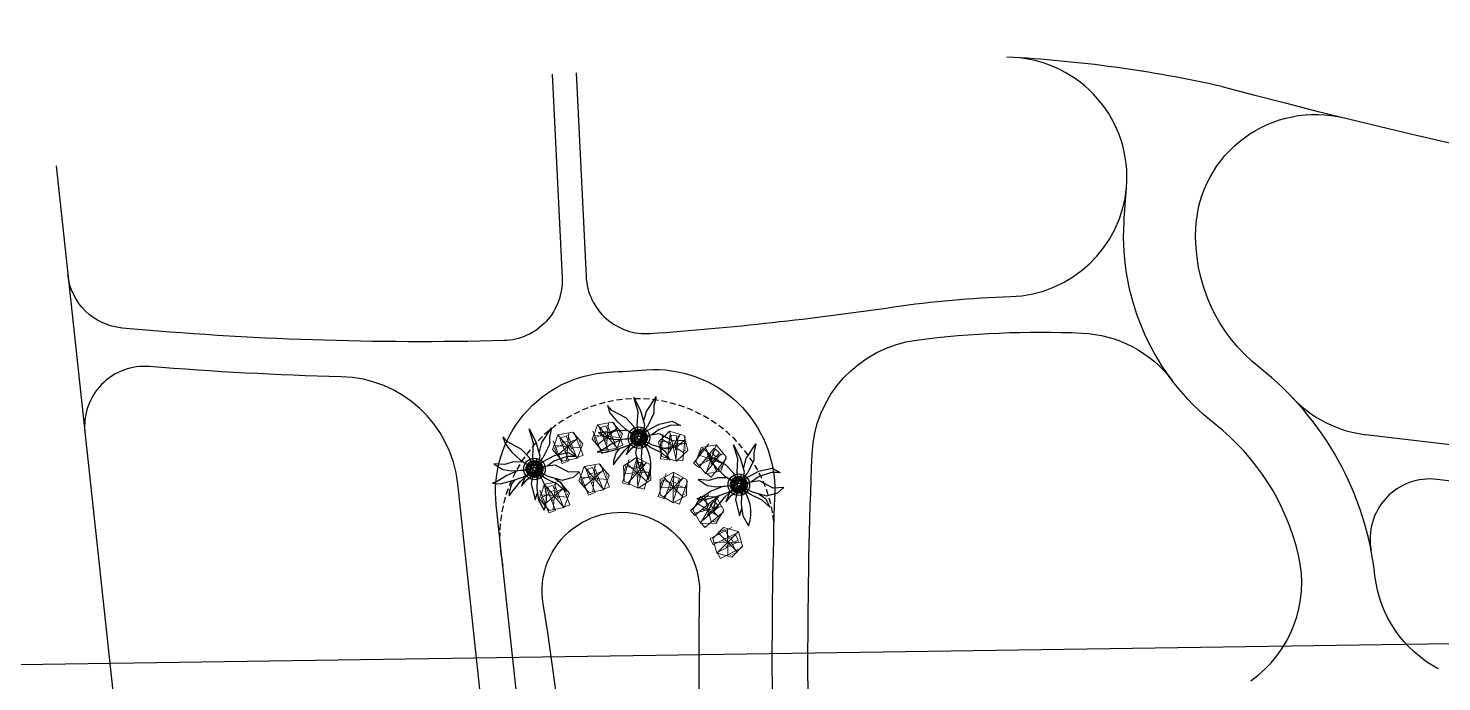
# Model space of a CAD drawing. Extents: x 309418 to 1212698, y 3438380 to 6877191.
# Drawn here: x 606278.3 to 606396.1, y 3438978.4 to 3439032.9 of the extents above; entities that cross this region are included whole.
import ezdxf

# ---------------------------------------------------------------- set-up
doc = ezdxf.new("R2010")
doc.units = 0
doc.header["$MEASUREMENT"] = 0
doc.set_wipeout_variables(frame=1)
doc.linetypes.add('DASHED', pattern=[0.75, 0.5, -0.25])
for name, color, linetype in [('CR-GL$0$CR-SW', 4, 'Continuous'), ('Draft _ Lines', 20, 'Continuous'), ('DRAFT LINES', 32, 'Continuous'), ('LA-FLOWERING-TREE', 221, 'Continuous'), ('LA-HARD-PAVE-HATCH-MARBLE-TYPE (PV - MT-BG-01-AN - RA- ∅ - 01)', 227, 'Continuous'), ('LA-HARD-PAVE-HATCH-WOOD-TYPE( PV - WO-DW-01-∅ - ∅-∅ - 04)', 17, 'Continuous'), ('LA-HARD-PAVE-LINE-01', 30, 'Continuous'), ('LA-PLNT-PALMS', 251, 'Continuous'), ('LA-PLNT-TREE-TRUNK', 52, 'Continuous')]:
    doc.layers.add(name, color=color, linetype=linetype)
doc.layers.add('HW-LA-SF-LOUNGE CHAIRS', color=215, linetype='Continuous', lineweight=0)
doc.layers.add('L-CON-SF-CABANA', color=215, linetype='Continuous', lineweight=0)
picture_1 = doc.add_image_def('image3.jpg', size_in_pixel=(7142, 4284))

# ---------------------------------------------------------------- blocks, each defined once
blk = doc.blocks.new('Lounge 1')
at = {"lineweight": 13, "extrusion": (0, 0, -1)}
blk.add_line((0.41, 1.44), (0.41, 0.86), dxfattribs=at)
blk.add_wipeout([(0.29, 0.86), (0.29, 0), (-0.29, 0), (-0.29, 0.86), (-0.41, 0.86), (-0.41, 1.44), (-0.29, 1.44), (-0.29, 2.03), (0.29, 2.03), (0.29, 1.44), (0.41, 1.44), (0.41, 0.86)])
for p, q in [((-0.29, 1.44), (-0.41, 1.44)), ((-0.41, 1.44), (-0.41, 0.86)), ((0.41, 1.44), (0.29, 1.44)), ((-0.29, 0.86), (-0.41, 0.86)), ((0.41, 0.86), (0.29, 0.86))]:
    blk.add_line(p, q, dxfattribs=at)
at = {"extrusion": (0, 0, -1)}
for p, q in [((-0.29, 2.03), (-0.29, 0)), ((0.29, 2.03), (0.29, 0)), ((0.29, 0), (-0.29, 0))]:
    blk.add_line(p, q, dxfattribs=at)
blk.add_lwpolyline([(0.29, 1.44), (-0.29, 1.44)])
blk = doc.blocks.new('umbrella')
blk.add_lwpolyline([(-0.33, 1.24), (-1.23, 0.33), (-0.9, -0.9), (0.34, -1.23), (1.24, -0.33), (0.91, 0.91)], close=True)
for points in [[(0.33, -1.23), (-0.33, 1.23)], [(1.07, 0.29), (-1.06, -0.28)]]:
    blk.add_lwpolyline(points)
at = {"layer": 'L-CON-SF-CABANA', "extrusion": (0, 0, -1)}
for p, q in [((-0.99, 0.57), (1, -0.57)), ((0.57, 1), (-0.57, -0.99))]:
    blk.add_line(p, q, dxfattribs=at)
blk = doc.blocks.new('LA-SIDE TABLE-0')
at = {"layer": 'HW-LA-SF-LOUNGE CHAIRS'}
blk.add_lwpolyline([(-0.16, 0.16), (0.16, -0.16), (-0.15, -0.48), (-0.48, -0.17)], close=True, dxfattribs=at)
blk = doc.blocks.new('*U404')
at = {"layer": 'HW-LA-SF-LOUNGE CHAIRS', "rotation": 284.5239775523706}
blk.add_blockref('Lounge 1', (-0.96, -0.92), dxfattribs=at)
blk.add_blockref('Lounge 1', (-1.28, 0.34), dxfattribs=at)
at = {"rotation": 328.7342493915089}
blk.add_blockref('LA-SIDE TABLE-0', (0.85, 0.22), dxfattribs=at)
at = {"layer": 'HW-LA-SF-LOUNGE CHAIRS', "rotation": 288.0329708301898}
blk.add_blockref('umbrella', (-0.01, 0), dxfattribs=at)
blk = doc.blocks.new('*U405')
at = {"layer": 'HW-LA-SF-LOUNGE CHAIRS', "rotation": 284.5239775523706}
blk.add_blockref('Lounge 1', (-0.96, -0.92), dxfattribs=at)
blk.add_blockref('Lounge 1', (-1.28, 0.34), dxfattribs=at)
at = {"rotation": 328.7342493915089}
blk.add_blockref('LA-SIDE TABLE-0', (0.85, 0.22), dxfattribs=at)
at = {"layer": 'HW-LA-SF-LOUNGE CHAIRS', "rotation": 288.0329708301898}
blk.add_blockref('umbrella', (-0.01, 0), dxfattribs=at)
blk = doc.blocks.new('*U406')
at = {"layer": 'HW-LA-SF-LOUNGE CHAIRS', "rotation": 247.2364425608633}
blk.add_blockref('Lounge 1', (-1.32, -0.15), dxfattribs=at)
blk.add_blockref('Lounge 1', (-0.81, 1.04), dxfattribs=at)
at = {"rotation": 291.4467144000015}
blk.add_blockref('LA-SIDE TABLE-0', (0.81, -0.34), dxfattribs=at)
at = {"layer": 'HW-LA-SF-LOUNGE CHAIRS', "rotation": 250.7454358386824}
blk.add_blockref('umbrella', (-0.01, 0), dxfattribs=at)
blk = doc.blocks.new('*U440')
at = {"layer": 'HW-LA-SF-LOUNGE CHAIRS', "rotation": 243.4529547666807}
blk.add_blockref('Lounge 1', (-1.33, -0.07), dxfattribs=at)
blk.add_blockref('Lounge 1', (-0.74, 1.1), dxfattribs=at)
at = {"rotation": 287.663226605819}
blk.add_blockref('LA-SIDE TABLE-0', (0.78, -0.39), dxfattribs=at)
at = {"layer": 'HW-LA-SF-LOUNGE CHAIRS', "rotation": 246.9619480444999}
blk.add_blockref('umbrella', (-0.01, 0), dxfattribs=at)
blk = doc.blocks.new('*U441')
at = {"layer": 'HW-LA-SF-LOUNGE CHAIRS', "rotation": 213.3567925348999}
blk.add_blockref('Lounge 1', (-1.18, 0.61), dxfattribs=at)
blk.add_blockref('Lounge 1', (-0.09, 1.32), dxfattribs=at)
at = {"rotation": 257.5670643740381}
blk.add_blockref('LA-SIDE TABLE-0', (0.48, -0.73), dxfattribs=at)
at = {"layer": 'HW-LA-SF-LOUNGE CHAIRS', "rotation": 216.8657858127191}
blk.add_blockref('umbrella', (0, 0), dxfattribs=at)
blk = doc.blocks.new('*U442')
at = {"layer": 'HW-LA-SF-LOUNGE CHAIRS', "rotation": 199.711917258216}
blk.add_blockref('Lounge 1', (-1, 0.87), dxfattribs=at)
blk.add_blockref('Lounge 1', (0.22, 1.31), dxfattribs=at)
at = {"rotation": 243.9221890973543}
blk.add_blockref('LA-SIDE TABLE-0', (0.29, -0.82), dxfattribs=at)
at = {"layer": 'HW-LA-SF-LOUNGE CHAIRS', "rotation": 203.2209105360353}
blk.add_blockref('umbrella', (0, 0), dxfattribs=at)
blk = doc.blocks.new('*U443')
at = {"layer": 'HW-LA-SF-LOUNGE CHAIRS', "rotation": 284.5239775523706}
blk.add_blockref('Lounge 1', (-0.96, -0.92), dxfattribs=at)
blk.add_blockref('Lounge 1', (-1.28, 0.34), dxfattribs=at)
at = {"rotation": 328.7342493915089}
blk.add_blockref('LA-SIDE TABLE-0', (0.85, 0.22), dxfattribs=at)
at = {"layer": 'HW-LA-SF-LOUNGE CHAIRS', "rotation": 288.0329708301898}
blk.add_blockref('umbrella', (-0.01, 0), dxfattribs=at)
blk = doc.blocks.new('*U444')
at = {"layer": 'HW-LA-SF-LOUNGE CHAIRS', "rotation": 284.5239775523706}
blk.add_blockref('Lounge 1', (-0.96, -0.92), dxfattribs=at)
blk.add_blockref('Lounge 1', (-1.28, 0.34), dxfattribs=at)
at = {"rotation": 328.7342493915089}
blk.add_blockref('LA-SIDE TABLE-0', (0.85, 0.22), dxfattribs=at)
at = {"layer": 'HW-LA-SF-LOUNGE CHAIRS', "rotation": 288.0329708301898}
blk.add_blockref('umbrella', (-0.01, 0), dxfattribs=at)
blk = doc.blocks.new('*U445')
at = {"layer": 'HW-LA-SF-LOUNGE CHAIRS', "rotation": 257.4214056427065}
blk.add_blockref('Lounge 1', (-1.27, -0.38), dxfattribs=at)
blk.add_blockref('Lounge 1', (-0.99, 0.88), dxfattribs=at)
at = {"rotation": 301.6316774818447}
blk.add_blockref('LA-SIDE TABLE-0', (0.85, -0.19), dxfattribs=at)
at = {"layer": 'HW-LA-SF-LOUNGE CHAIRS', "rotation": 260.9303989205256}
blk.add_blockref('umbrella', (-0.01, 0), dxfattribs=at)
blk = doc.blocks.new('*U446')
at = {"layer": 'HW-LA-SF-LOUNGE CHAIRS', "rotation": 224.2828534056136}
blk.add_blockref('Lounge 1', (-1.27, 0.37), dxfattribs=at)
blk.add_blockref('Lounge 1', (-0.34, 1.28), dxfattribs=at)
at = {"rotation": 268.4931252447519}
blk.add_blockref('LA-SIDE TABLE-0', (0.61, -0.63), dxfattribs=at)
at = {"layer": 'HW-LA-SF-LOUNGE CHAIRS', "rotation": 227.7918466834327}
blk.add_blockref('umbrella', (-0.01, 0), dxfattribs=at)
blk = doc.blocks.new('GH-B-LA-HD-FURN-Tree-Pit-140-C2')
blk.add_wipeout([(-0.29, 0.64), (-0.33, 0.62), (-0.37, 0.59), (-0.46, 0.52), (-0.51, 0.48), (-0.55, 0.44), (-0.57, 0.41), (-0.59, 0.37), (-0.61, 0.34), (-0.64, 0.28), (-0.66, 0.22), (-0.68, 0.15), (-0.69, 0.11), (-0.7, 0.05), (-0.7, 0.01), (-0.7, -0.02), (-0.7, -0.07), (-0.68, -0.15), (-0.66, -0.24), (-0.63, -0.3), (-0.61, -0.35), (-0.58, -0.4), (-0.52, -0.47), (-0.43, -0.55), (-0.38, -0.59), (-0.31, -0.63), (-0.19, -0.67), (-0.14, -0.69), (-0.03, -0.7), (0.03, -0.7), (0.16, -0.68), (0.23, -0.66), (0.29, -0.64), (0.41, -0.57), (0.47, -0.52), (0.52, -0.47), (0.57, -0.41), (0.61, -0.35), (0.66, -0.23), (0.68, -0.17), (0.7, -0.08), (0.7, 0.03), (0.67, 0.19), (0.65, 0.26), (0.62, 0.33), (0.58, 0.4), (0.53, 0.46), (0.47, 0.52), (0.41, 0.56), (0.34, 0.61), (0.28, 0.64), (0.23, 0.66), (0.18, 0.68), (0.14, 0.69), (0.1, 0.69), (0.05, 0.7), (0, 0.7), (-0.03, 0.7), (-0.07, 0.7), (-0.1, 0.69), (-0.12, 0.69), (-0.19, 0.67)])
at = {"linetype": 'Continuous', "ltscale": 7}
blk.add_circle((0, 0), 0.7, dxfattribs=at)
for centre, radius in [((0, 0), 0.7), ((-0.59, 0.01, 0), 0.0312), ((-0.53, 0.22, 0), 0.0751), ((-0.54, 0.34, 0), 0.0312), ((-0.48, 0.39, 0), 0.0312), ((-0.44, 0.12, 0), 0.0312), ((-0.39, 0.28, 0), 0.0744), ((-0.43, -0.01, 0), 0.0312), ((-0.38, 0.43, 0), 0.0489), ((-0.34, 0.54, 0), 0.0489), ((-0.32, 0.36, 0), 0.0312), ((-0.32, 0.19, 0), 0.0312), ((-0.22, 0.25, 0), 0.0751), ((-0.2, 0.44, 0), 0.0864), ((-0.24, 0.57, 0), 0.0312), ((-0.11, 0.62, 0), 0.0312), ((-0.07, 0.53, 0), 0.0489), ((-0.05, 0.39, 0), 0.0751), ((0.02, 0.56, 0), 0.0312), ((0.09, 0.49, 0), 0.0489), ((0.07, 0.4, 0), 0.0312), ((0.16, 0.33, 0), 0.0312), ((0.23, 0.42, 0), 0.0751), ((0.22, 0.24, 0), 0.0744), ((0.25, 0.56, 0), 0.0312), ((0.34, -0.05, 0), 0.0744), ((0.33, 0.52, 0), 0.0489), ((0.31, 0.19, 0), 0.0312), ((0.34, 0.1, 0), 0.0489), ((0.39, 0.28, 0), 0.0744), ((0.4, 0.43, 0), 0.0489), ((0.5, 0.1, 0), 0.0751), ((0.5, -0.07, 0), 0.0751), ((0.48, 0.35, 0), 0.0312), ((0.55, 0.25, 0), 0.0751), ((0.6, 0.14, 0), 0.0312), ((-0.66, -0.03, 0), 0.0312), ((-0.6, -0.14, 0), 0.0744), ((-0.52, -0.05, 0), 0.0312), ((-0.51, -0.18, 0), 0.0312), ((-0.51, -0.41, 0), 0.0312), ((-0.43, -0.17, 0), 0.0312), ((-0.41, -0.37, 0), 0.0489), ((-0.39, -0.27, 0), 0.0489), ((-0.33, -0.12, 0), 0.0744), ((-0.34, -0.44, 0), 0.0312), ((-0.29, -0.24, 0), 0.0489), ((-0.23, -0.36, 0), 0.0864), ((-0.25, -0.55, 0), 0.0751), ((-0.21, -0.16, 0), 0.0312), ((-0.17, -0.63, 0), 0.0312), ((-0.14, -0.5, 0), 0.0312), ((-0.11, -0.28, 0), 0.0489), ((-0.09, -0.56, 0), 0.0489), ((0.04, -0.57, 0), 0.0751), ((0.03, -0.32, 0), 0.0489), ((0.01, -0.47, 0), 0.0312), ((0.01, -0.67, 0), 0.0312), ((0.05, -0.4, 0), 0.0312), ((0.11, -0.24, 0), 0.0489), ((0.2, -0.38, 0), 0.0751), ((0.2, -0.56, 0), 0.0744), ((0.18, -0.17, 0), 0.0312), ((0.21, -0.25, 0), 0.0489), ((0.25, -0.16, 0), 0.0312), ((0.27, -0.48, 0), 0.0312), ((0.35, -0.26, 0), 0.0489), ((0.37, -0.37, 0), 0.0489), ((0.38, -0.15, 0), 0.0312), ((0.46, -0.26, 0), 0.0312), ((0.45, -0.45, 0), 0.0312), ((0.52, -0.18, 0), 0.0312)]:
    blk.add_circle(centre, radius)
for centre, radius, start, end in [((-0.74, 0.07, 0), 0.0751, 300.57, 48.1319), ((-0.67, 0.15, 0), 0.0312, 228.2509, 106.0031), ((-0.7, 0.26, 0), 0.0489, 338.9516, 340.5973), ((-0.62, 0.29, 0), 0.0312, 212.387, 96.9329), ((-0.53, 0.49, 0), 0.0744, 249.8969, 24.4462), ((-0.14, 0.71, 0), 0.0489, 225.1336, 337.319), ((0.05, 0.68, 0), 0.0744, 161.2962, 9.7321), ((0.23, 0.64, 0), 0.0312, 117.3619, 23.3792), ((0.49, 0.53, 0), 0.0312, 191.312, 263.5273), ((0.57, 0.44, 0), 0.0864, 143.8673, 290.7577), ((0.68, 0.07, 0), 0.0751, 82.3722, 288.9673), ((-0.68, -0.26, 0), 0.0489, 330.5544, 70.9052), ((-0.56, -0.31, 0), 0.0744, 243.0468, 174.7374), ((-0.57, -0.46, 0), 0.0312, 13.6332, 63.9215), ((-0.41, -0.52, 0), 0.0744, 297.5976, 166.1329), ((-0.35, -0.61, 0), 0.0312, 335.7961, 145.3358), ((-0.13, -0.73, 0), 0.0751, 29.1719, 131.3472), ((0.15, -0.71, 0), 0.0751, 33.568, 169.5874), ((0.36, -0.52, 0), 0.0744, 340.2974, 269.335), ((0.53, -0.55, 0), 0.0751, 97.2335, 170.6742), ((0.55, -0.36, 0), 0.0864, 29.6959, 262.8687), ((0.66, -0.08, 0), 0.0489, 40.7628, 304.861), ((0.67, -0.26, 0), 0.0489, 95.6985, 221.7485), ((0.66, -0.17, 0), 0.0312, 47.4763, 284.0739), ((0.73, -0.03, 0), 0.0312, 164.2255, 190.993)]:
    blk.add_arc(centre, radius, start, end)
blk = doc.blocks.new('P200')
blk.add_lwpolyline([(0, -0.1), (0, 0.1)])
blk = doc.blocks.new('COARSE GRAVEL')
blk.add_wipeout([(0.68, 0.59), (0.69, 0.57), (0.69, 0.57), (0.73, 0.53), (0.76, 0.48), (0.79, 0.42), (0.81, 0.39), (0.83, 0.35), (0.85, 0.3), (0.87, 0.24), (0.88, 0.17), (0.89, 0.11), (0.9, 0.04), (0.9, -0.02), (0.9, -0.07), (0.89, -0.12), (0.88, -0.19), (0.87, -0.24), (0.85, -0.3), (0.82, -0.37), (0.79, -0.43), (0.76, -0.49), (0.72, -0.54), (0.68, -0.59), (0.64, -0.63), (0.61, -0.67), (0.58, -0.69), (0.53, -0.73), (0.48, -0.76), (0.44, -0.78), (0.4, -0.8), (0.37, -0.82), (0.31, -0.85), (0.25, -0.86), (0.15, -0.89), (0.09, -0.9), (0.02, -0.9), (-0.06, -0.9), (-0.18, -0.88), (-0.24, -0.87), (-0.29, -0.85), (-0.36, -0.83), (-0.43, -0.79), (-0.46, -0.77), (-0.53, -0.73), (-0.57, -0.7), (-0.62, -0.66), (-0.68, -0.59), (-0.71, -0.55), (-0.75, -0.5), (-0.79, -0.43), (-0.83, -0.34), (-0.87, -0.25), (-0.89, -0.14), (-0.9, -0.04), (-0.9, 0.08), (-0.88, 0.19), (-0.86, 0.28), (-0.84, 0.33), (-0.81, 0.39), (-0.78, 0.45), (-0.74, 0.51), (-0.7, 0.56), (-0.65, 0.62), (-0.59, 0.68), (-0.49, 0.75), (-0.4, 0.81), (-0.33, 0.84), (-0.19, 0.88), (-0.11, 0.89), (0.01, 0.9), (0.09, 0.9), (0.2, 0.88), (0.25, 0.86), (0.35, 0.83), (0.41, 0.8), (0.42, 0.79), (0.47, 0.77), (0.49, 0.76), (0.52, 0.73), (0.56, 0.71), (0.62, 0.66), (0.65, 0.62)])
at = {"rotation": 45.00000000604048}
blk.add_blockref('GH-B-LA-HD-FURN-Tree-Pit-140-C2', (0, 0), dxfattribs=at)
at = {"layer": 'LA-HARD-PAVE-HATCH-WOOD-TYPE( PV - WO-DW-01-∅ - ∅-∅ - 04)'}
blk.add_circle((0, 0), 0.9, dxfattribs=at)
at = {"layer": 'LA-HARD-PAVE-LINE-01'}
blk.add_circle((0, 0), 0.7, dxfattribs=at)
at = {"layer": 'LA-HARD-PAVE-HATCH-WOOD-TYPE( PV - WO-DW-01-∅ - ∅-∅ - 04)'}
for p, rotation in [((-0.8, 0.01), 269.0493109383438), ((-0.64, 0.48), 233.239448750675), ((-0.24, 0.76), 197.4295865630063), ((0.25, 0.76), 161.6197243753375), ((0.65, 0.47), 125.8098621876688), ((-0.66, -0.46), 304.8591731260126), ((-0.26, -0.75), 340.6690353136814), ((0.23, -0.77), 16.47889750135008), ((0.63, -0.49), 52.28875968901892), ((0.8, -0.03), 88.09862187668766)]:
    blk.add_blockref('P200', p, dxfattribs=dict(at, rotation=rotation))
blk = doc.blocks.new('GH-B-LA-PL-PALM')
for p, q in [((-1.52, 2.96), (-2.17, 3.08)), ((-2.17, 3.08), (-1.58, 2.41)), ((-1.58, 2.41), (-1.32, 1.14)), ((-0.72, 2.37), (-1.52, 2.96)), ((-0.23, 1.23), (-0.72, 2.37)), ((-2.81, 1.3), (-2.97, 2.05)), ((-2.97, 2.05), (-2.51, 1.47)), ((-1.93, 0.6), (-2.81, 1.3)), ((-2.51, 1.47), (-1.59, 0.88)), ((-0.02, 0.12), (-0.23, 1.23)), ((-0.95, 0.18), (-1.93, 0.6)), ((-1.59, 0.88), (-0.85, 0.68)), ((-1.32, 1.14), (-0.65, 0.5)), ((-0.95, 0.18), (-0.12, 0.02)), ((-0.65, 0.5), (-0.1, 0.08)), ((-0.58, -0.03), (-1.17, -0.04)), ((0.21, -1.18), (0.66, -1.76)), ((0.66, -1.76), (1.27, -2.16)), ((1.27, -2.16), (1.78, -2.91))]:
    blk.add_line(p, q)
for points in [[(-0.45, 1.81), (-0.5, 2.44), (-0.17, 3.19), (-0.21, 2.32), (0.03, 1.27), (0.11, 0.61)], [(0.07, 0.1), (0.54, 0.73), (1.15, 1.18), (1.81, 1.9), (2.16, 2.78)], [(0.11, 0.05), (1.13, 0.55), (1.98, 1.67), (1.39, 1.44)], [(-0.09, -0.09), (-0.72, -0.77), (-1.64, -1.41), (-2.33, -2.43), (-1.83, -1.32), (-1.13, -0.32), (-0.48, 0.02), (-0.12, 0.01)], [(0.48, -0.06), (1.07, -0.17), (1.8, 0.07), (1.06, 0.08), (0.46, 0.22)], [(-1.27, -0.52), (-2.1, -0.89), (-3.56, -1.03), (-2.85, -0.69), (-2.36, -0.31), (-1.17, -0.04)], [(-0.06, -0.11), (-0.46, -0.92), (-0.6, -1.89), (-0.36, -3.18), (-0.44, -3.73), (-0.09, -3.17), (0.08, -2.35), (0.16, -1.36), (0.01, -0.12)], [(0.09, -0.09), (1.02, -1), (1.88, -1.46), (2.77, -1.75), (3.11, -1.98), (2.76, -1.44), (1.87, -0.8), (1.08, -0.3), (0.55, -0.09), (0.12, -0.02)], [(1.78, -2.91), (1.7, -2.02), (1.33, -1.39), (0.68, -0.7)], [(1.68, -0.7), (2.16, -0.71), (2.84, -0.43), (3.08, -0.23), (2.52, -0.26), (1.55, -0.26), (0.97, -0.19)]]:
    blk.add_lwpolyline(points)
blk.add_arc((3.17, -0.24), 3.18, 108.5551, 173.4273)
at = {"layer": 'LA-PLNT-TREE-TRUNK'}
blk.add_circle((0, 0), 0.131, dxfattribs=at)

msp = doc.modelspace()

# ---------------------------------------------------------------- linework, layer by layer
at = {"layer": 'CR-GL$0$CR-SW'}
msp.add_line((606280.64218, 3439021.44618), (606300.77905, 3438834.12542), dxfattribs=at)
at = {"layer": 'CR-GL$0$CR-SW', "ltscale": 8}
for centre, radius, start, end in [((606354.45748, 3438923.97804), 106.68588, 77.354738, 87.0758016), ((606522.42723, 3439571.15128), 562, 255.0888087, 272.8528726)]:
    msp.add_arc(centre, radius, start, end, dxfattribs=at)
at = {"layer": 'Draft _ Lines', "color": 114, "linetype": 'DASHED', "true_color": 0x139b48}
msp.add_lwpolyline([(606340.46666, 3438991.78041, 1.064986415), (606317.91186, 3438987.93092, 28.456715207)], format="xyb", dxfattribs=at)
at = {"layer": 'DRAFT LINES'}
msp.add_line((606444.47042, 3438992.50839), (606389.81647, 3438999.0298), dxfattribs=at)
for points in [[(606380.23246, 3438978.5082, 0.306269784), (606384.21317, 3438988.97713, 0.169644056), (606377.24741, 3438999.91365, -0.244279019), (606369.65952, 3439016.72216, -0.007911899), (606369.86716, 3439019.64367, 0.423147887), (606360.46819, 3439030.49447)], [(606371.23008, 3439029.33722, -0.000173048), (606371.24236, 3439029.4001)], [(606321.97962, 3439029.11636), (606322.81644, 3439012.12206, -0.421045993), (606317.95213, 3439006.87783, -0.02943551), (606286.13093, 3439007.92588, -0.357096314), (606281.61782, 3439012.37042)], [(606323.9772, 3439029.21472), (606324.81442, 3439012.21225, 0.420644448), (606330.16361, 3439007.47079, 0.018870909), (606350.46459, 3439009.68922, -0.029298987), (606360.20188, 3439010.54834, 0.380481177), (606369.86981, 3439019.67404, -0.380481177)], [(606377.12673, 3439028.22766, -0.000058688), (606377.13063, 3439028.2476)], [(606395.85955, 3438979.50791, -0.249109125), (606390.58334, 3438987.26589, 0.201214569), (606380.96193, 3439004.62559, -0.243215138), (606375.64742, 3439016.33539, -0.468863822), (606388.02182, 3439025.45981)], [(606343.6721, 3438962.78681, -0.020335041), (606343.65702, 3438997.40854, -0.365708313), (606352.37075, 3439006.92434, -0.042883902), (606366.13816, 3439007.50916, -0.223565079), (606373.68016, 3439003.55238)], [(606288.46678, 3438948.65879), (606311.00879, 3438951.08204, 0.331299481), (606315.38994, 3438955.13842, -0.048010882), (606316.73793, 3438959.82653, 0.121344538), (606317.37897, 3438964.56673), (606314.11426, 3438994.93634, 0.376363152), (606304.40999, 3439003.86466, -0.014635224), (606288.41671, 3439004.71495, 0.470862521), (606283.0339, 3438999.19749)], [(606425.25512, 3438991.78056), (606395.76283, 3438995.2989, 0.508534193), (606390.26269, 3438989.37865)]]:
    msp.add_lwpolyline(points, format="xyb", dxfattribs=at)
msp.add_arc((606391.00128, 3439008.95936), 10, 223.3634061, 263.1961214, dxfattribs=at)

# ---------------------------------------------------------------- pictures from other files: only their frames are drawn
at = {"layer": 'LA-FLOWERING-TREE'}
image = msp.add_image(picture_1, insert=(606209.84417, 3438978.84791, 24.98381), size_in_units=(467.97699, 280.70756), rotation=0.8380648, dxfattribs=dict(at, fade=91))
image.dxf.flags = 7

# ---------------------------------------------------------------- next in the draw order: block references
at = {"layer": 'HW-LA-SF-LOUNGE CHAIRS', "rotation": 97.11939460951163}
msp.add_blockref('*U404', (606322.16138, 3438993.92322), dxfattribs=at)

# ---------------------------------------------------------------- next in the draw order: block references
msp.add_blockref('*U405', (606325.47229, 3438995.40554), dxfattribs=at)

# ---------------------------------------------------------------- next in the draw order: block references
for name, p in [('*U443', (606323.27438, 3438998.04073)), ('*U406', (606329.0702, 3438995.8549))]:
    msp.add_blockref(name, p, dxfattribs=at)

# ---------------------------------------------------------------- next in the draw order: block references
for name, p in [('*U444', (606326.58515, 3438998.88277)), ('*U440', (606332.09067, 3438994.6368))]:
    msp.add_blockref(name, p, dxfattribs=at)
at = {"layer": 'LA-HARD-PAVE-HATCH-MARBLE-TYPE (PV - MT-BG-01-AN - RA- ∅ - 01)', "rotation": 6.135701135505339}
msp.add_blockref('COARSE GRAVEL', (606320.51185, 3438996.17202), dxfattribs=at)

# ---------------------------------------------------------------- next in the draw order: block references
at = {"layer": 'HW-LA-SF-LOUNGE CHAIRS', "rotation": 97.11939460951163}
for name, p in [('*U445', (606332.06267, 3438998.08534)), ('*U441', (606334.99893, 3438992.74942))]:
    msp.add_blockref(name, p, dxfattribs=at)
at = {"layer": 'LA-PLNT-PALMS', "rotation": 231.1357011280185}
msp.add_blockref('GH-B-LA-PL-PALM', (606320.51185, 3438996.17202), dxfattribs=at)

# ---------------------------------------------------------------- next in the draw order: block references
at = {"layer": 'HW-LA-SF-LOUNGE CHAIRS', "rotation": 97.11939460951163}
for name, p in [('*U446', (606335.22381, 3438996.98285)), ('*U442', (606336.61799, 3438990.05319))]:
    msp.add_blockref(name, p, dxfattribs=at)
at = {"layer": 'LA-HARD-PAVE-HATCH-MARBLE-TYPE (PV - MT-BG-01-AN - RA- ∅ - 01)', "rotation": 6.135701135505339}
msp.add_blockref('COARSE GRAVEL', (606329.22005, 3438998.78209), dxfattribs=at)

# ---------------------------------------------------------------- next in the draw order: linework, layer by layer
at = {"layer": 'DRAFT LINES', "color": 4}
msp.add_lwpolyline([(606326.95766, 3438902.15745, -0.065470259), (606323.44365, 3438946.1772, 0.054053423), (606321.23656, 3438984.91947, -1.05419922), (606334.25649, 3438986.38583, 0.009455619), (606334.32343, 3438970.02855, 0.090540508), (606337.9549, 3438952.43864, -0.185203823), (606338.59671, 3438916.63201, 0.221188956), (606340.06308, 3438899.82609, -0.174136222), (606344.243, 3438876.53664, 0.123893719), (606345.31477, 3438863.04999, -1.549571692), (606327.17964, 3438864.8472, 0.178679439), (606329.71825, 3438879.65706, -0.034514536), (606328.53295, 3438889.93095, 0.041161496)], format="xyb", close=True, dxfattribs=at)

# ---------------------------------------------------------------- next in the draw order: block references
at = {"layer": 'LA-HARD-PAVE-HATCH-MARBLE-TYPE (PV - MT-BG-01-AN - RA- ∅ - 01)', "rotation": 6.135701135505339}
msp.add_blockref('COARSE GRAVEL', (606337.54763, 3438994.85426), dxfattribs=at)
at = {"layer": 'LA-PLNT-PALMS', "rotation": 231.1357011280185}
msp.add_blockref('GH-B-LA-PL-PALM', (606329.22005, 3438998.78209), dxfattribs=at)

# ---------------------------------------------------------------- next in the draw order: linework, layer by layer
at = {"layer": 'DRAFT LINES'}
msp.add_lwpolyline([(606327.86622, 3438834.18895, -0.402015284), (606322.63774, 3438838.72461, 0.003992028), (606320.41212, 3438860.96636, -0.198935963), (606322.75147, 3438868.95033, 0.198456241), (606325.55205, 3438878.47585, 0.000414329), (606322.33849, 3438908.47921, -0.000726702), (606321.49492, 3438916.40199, 0.001232629), (606318.06687, 3438948.2914, -0.118932834), (606319.52843, 3438958.72513, 0.121344538), (606320.36179, 3438964.88738), (606317.31945, 3438993.18832, -0.428785424), (606326.68654, 3439004.24058, 0.002896426), (606329.85049, 3439004.4414, -0.444266016), (606340.53652, 3438994.14212, 0.018358336), (606340.67463, 3438962.66355, 0.215047039), (606345.46499, 3438953.109, -0.216305127), (606348.04571, 3438947.9306, -0.017659992), (606348.07977, 3438913.00293, 0.032810008), (606349.03048, 3438882.59523, 0.154291937), (606354.21881, 3438870.42632, -0.158141214), (606358.26082, 3438860.74499, -0.003379144), (606359.37274, 3438845.95966, -0.419610143), (606349.89501, 3438835.28959)], format="xyb", dxfattribs=at)

# ---------------------------------------------------------------- next in the draw order: block references
at = {"layer": 'LA-PLNT-PALMS', "rotation": 231.1357011280185}
msp.add_blockref('GH-B-LA-PL-PALM', (606337.54763, 3438994.85426), dxfattribs=at)

doc.saveas('drawing.dxf')
